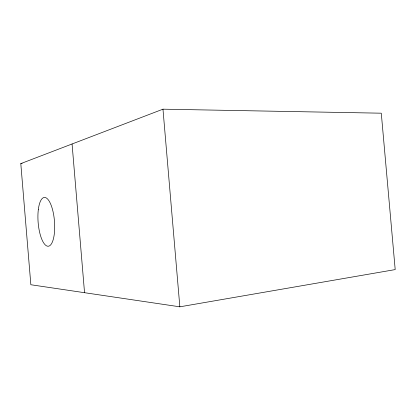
<?xml version="1.0" encoding="UTF-8"?>
<svg xmlns="http://www.w3.org/2000/svg" width="416" height="416" viewBox="0 0 416 416"><rect width="100%" height="100%" fill="white"/><g stroke="black" fill="none" stroke-linecap="round" stroke-linejoin="round"><path stroke-width="0.62" d="M20.8 163.613L162.973 109.179L381.285 113.194L395.2 269.594L179.847 306.821L30.852 284.742L20.8 163.613L22.1 163.571M162.973 109.179L179.847 306.821M72.072 143.983L84.542 292.698M38.308 209.737A24.471 8.19 85.4 0 0 48.064 246.241A24.471 8.19 85.4 0 0 52.52 209.534A24.471 8.19 85.4 0 0 38.308 209.737"/></g></svg>
